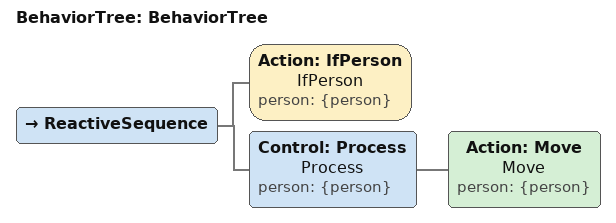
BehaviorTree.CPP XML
<?xml version="1.0"?>
<root main_tree_to_execute="BehaviorTree">
    <BehaviorTree ID="BehaviorTree">
        <ReactiveSequence>
            <Action ID="IfPerson" name="IfPerson" person="{person}"/>
            <Control ID="Process" name="Process" person="{person}">
                <Action ID="Move" name="Move" person="{person}"/>
            </Control>
        </ReactiveSequence>
    </BehaviorTree>
</root>
